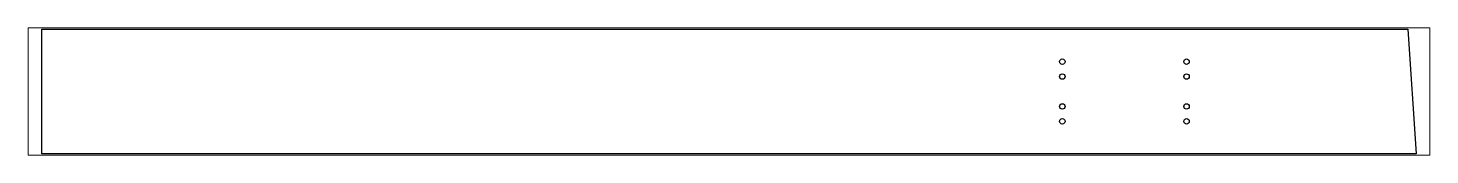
# Paper-space layout 'Layout1' of a CAD drawing. Header units: millimetres. Extents: x 0 to 257, y 86 to 109.
# The model-space entities are those that its viewports show. They can reach past a viewport. Long polylines and large blocks are cut down to what shows.
import ezdxf

# ---------------------------------------------------------------- set-up
doc = ezdxf.new("R2010")
doc.units = ezdxf.units.MM
doc.header["$LTSCALE"] = 25
doc.layers.add('3_Pezzi', color=7, linetype='Continuous')
doc.layers.add('5_Bulloni', color=7, linetype='Continuous')

msp = doc.modelspace()

# ---------------------------------------------------------------- linework, layer by layer
at = {"layer": '3_Pezzi', "color": 3, "linetype": 'Continuous'}
for p, q in [((0, -250), (0, 250)), ((0, 250), (5474.3, 250)), ((5474.3, 250), (5508.1, -250)), ((5508.1, -250), (0, -250))]:
    msp.add_line(p, q, dxfattribs=at)
at = {"layer": '5_Bulloni', "color": 5, "linetype": 'Continuous'}
for centre in [(4089.7, 120), (4587.7, 120), (4089.7, 60), (4587.7, 60), (4089.7, -60), (4587.7, -60), (4089.7, -120), (4587.7, -120)]:
    msp.add_circle(centre, 11, dxfattribs=at)

psp = doc.layouts.get("Layout1")

# ---------------------------------------------------------------- viewports
at = {"layer": '0'}
psp.add_viewport(center=(128.5, 97.5), size=(257, 23.32914), view_center_point=(2754.07, 0), view_height=510, dxfattribs=at)

doc.saveas('drawing.dxf')
